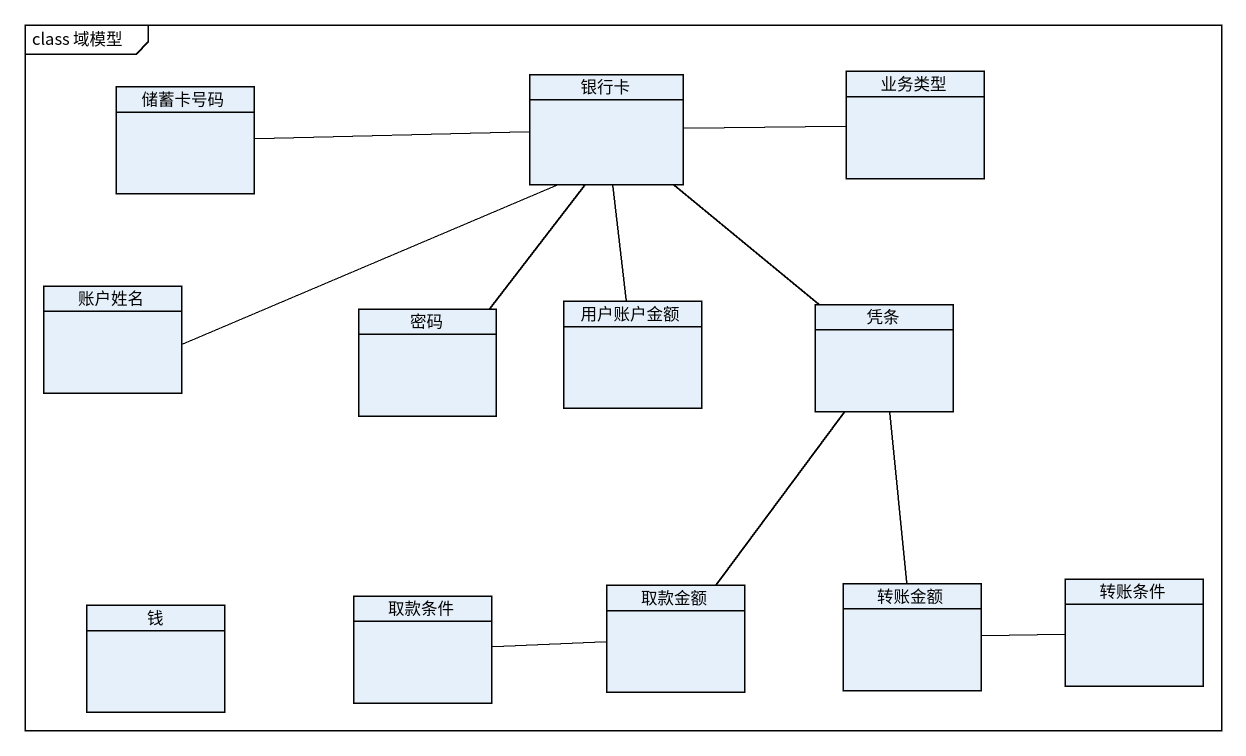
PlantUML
@startuml
mainframe class 域模型
hide circle
hide empty members
class 储蓄卡号码
class 银行卡
class 业务类型
class 账户姓名
class 密码
class 用户账户金额
class 凭条
class 取款金额
class 转账金额
class 转账条件
class 钱
class 取款条件
银行卡 -left- 储蓄卡号码
银行卡 -right- 业务类型
银行卡 -left- 账户姓名
银行卡 -- 密码
银行卡 -- 用户账户金额
银行卡 -- 凭条
凭条 -- 取款金额
凭条 -- 转账金额
取款金额 -left- 取款条件
转账金额 -right- 转账条件
@enduml
